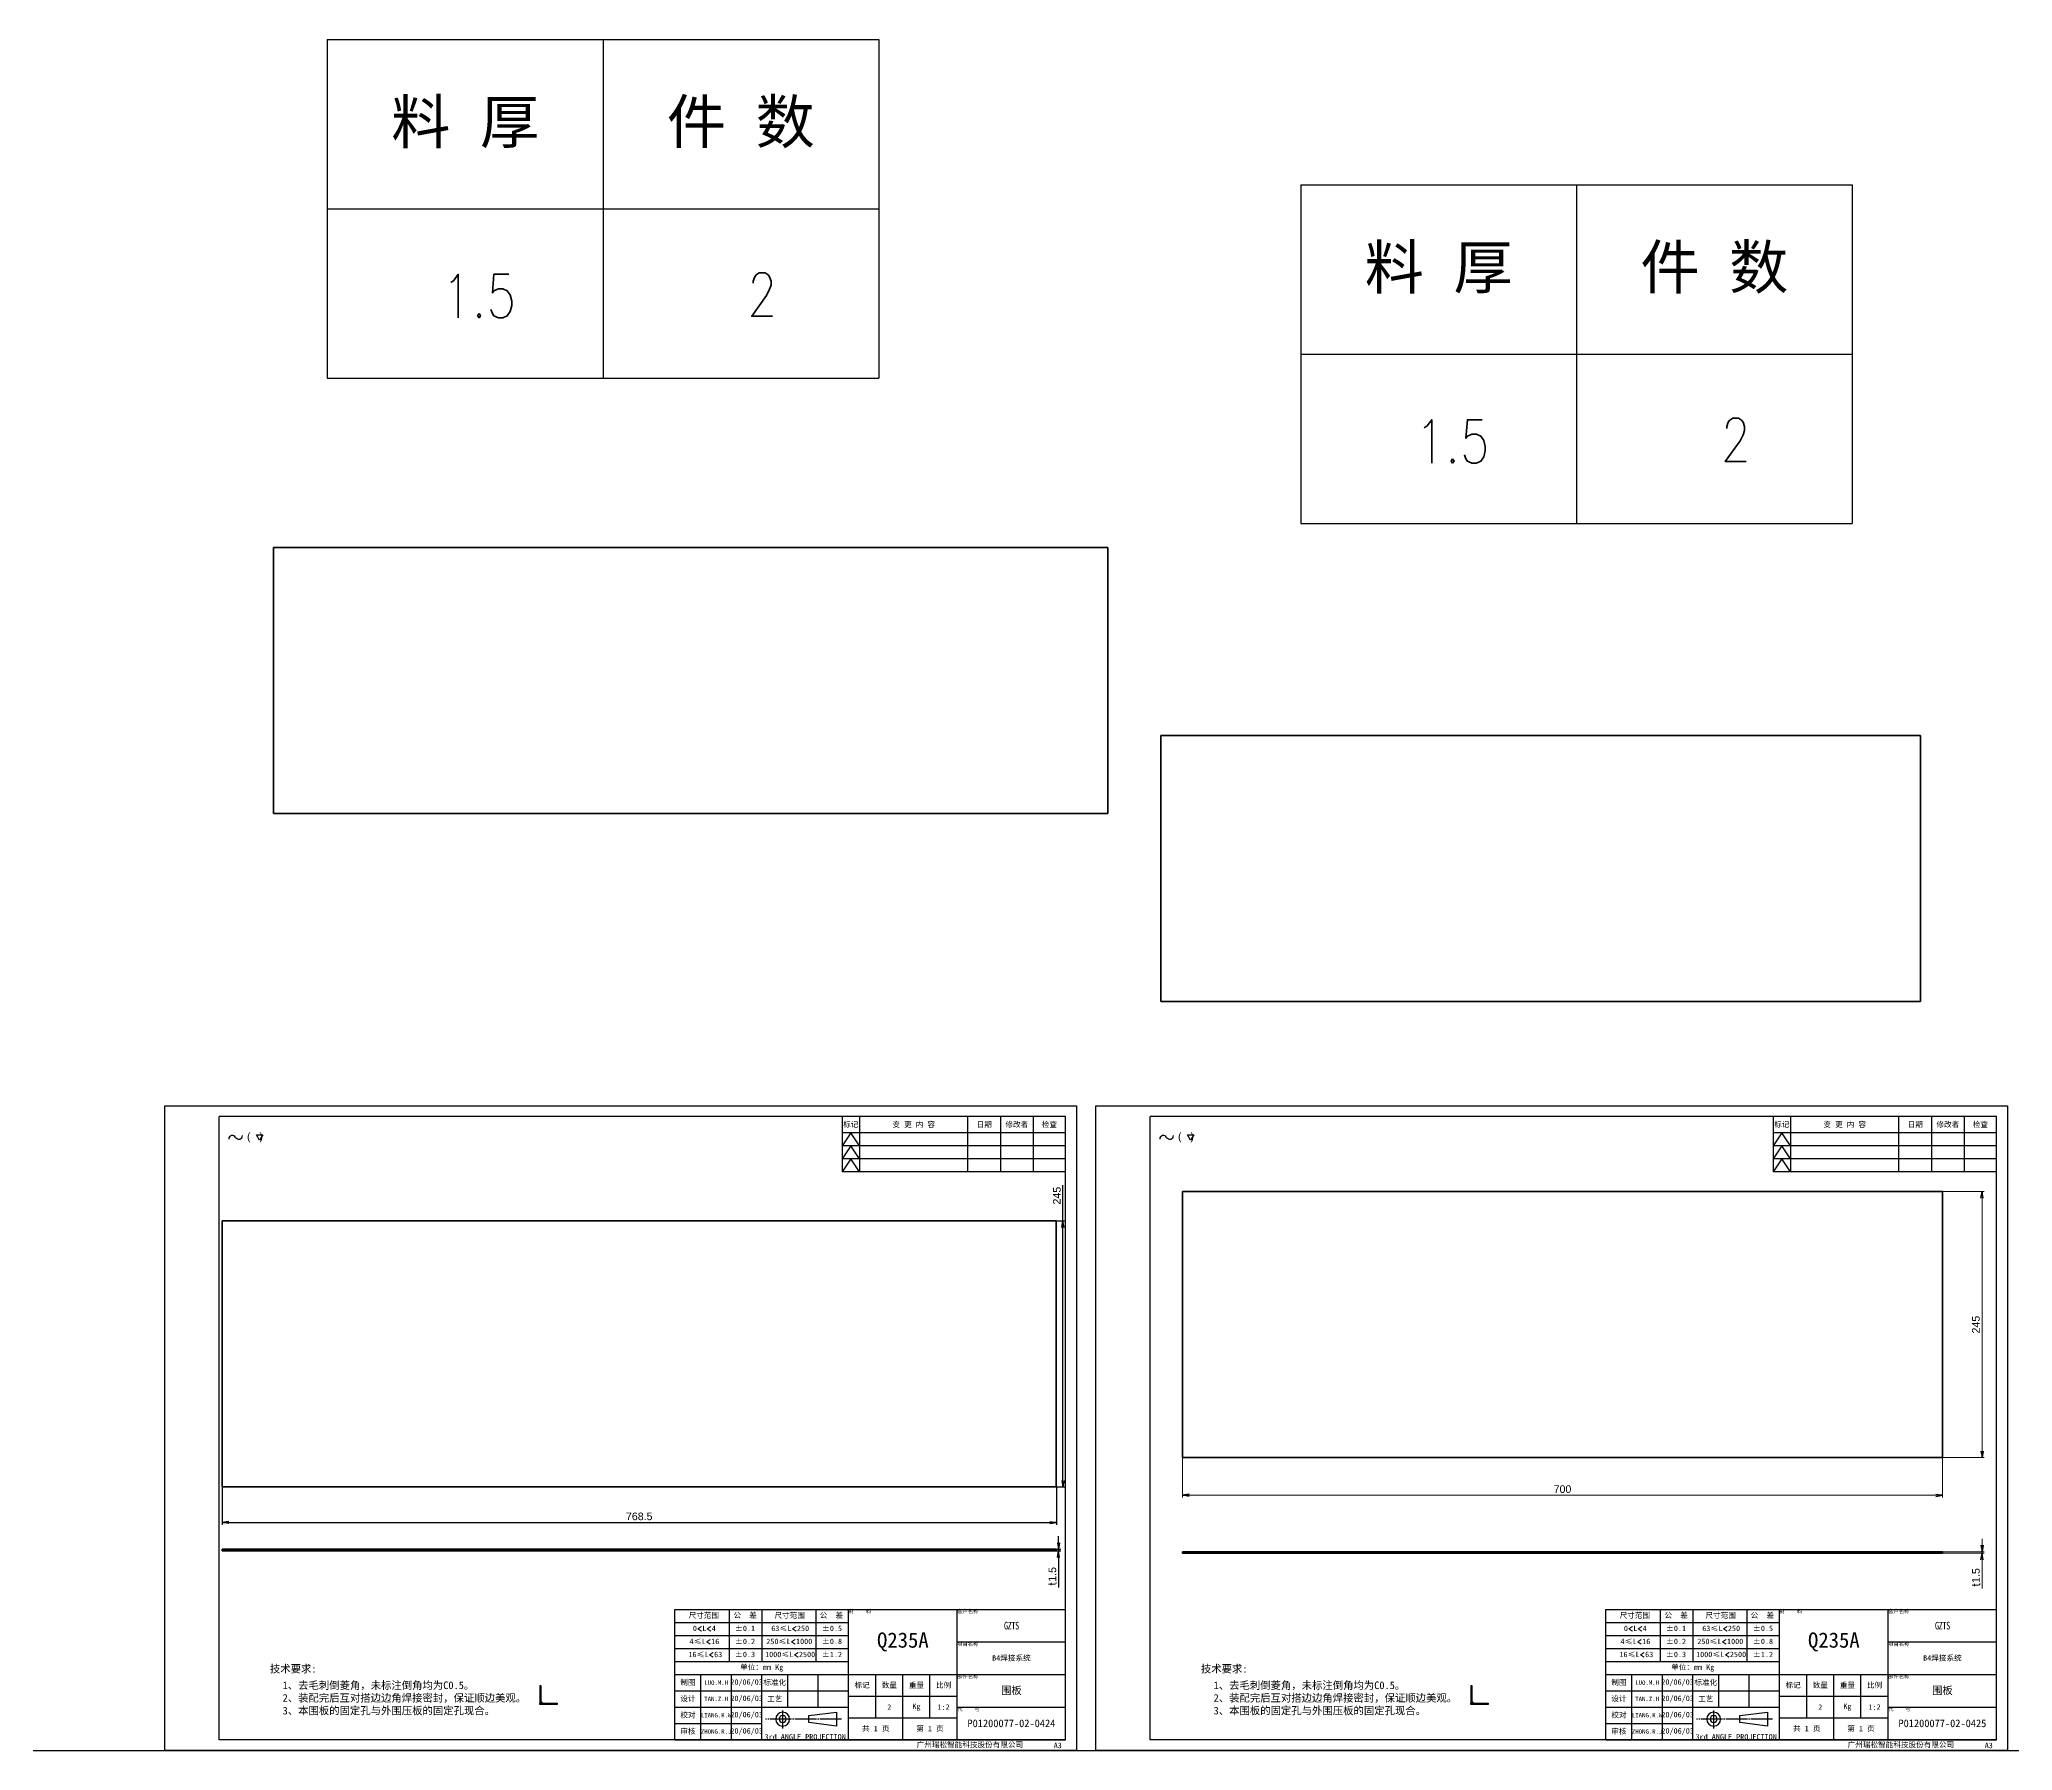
# Model space of a CAD drawing. Header units: millimetres. Extents: x -1727 to 307751, y -105919 to 6637.
# Drawn here: x 20357 to 22175, y -8118 to -6542 of the extents above; entities that cross this region are included whole.
import ezdxf
from ezdxf.enums import TextEntityAlignment as Align

# ---------------------------------------------------------------- set-up
doc = ezdxf.new("R2010")
doc.units = ezdxf.units.MM
doc.linetypes.add('CENTER-HOKUTO', pattern=[23, 20, -1, 1, -1])
doc.layers.add('A3', color=7, linetype='Continuous', plot=False)
for name, color, linetype in [('AM_VIS', 7, 'Continuous'), ('TITLE_FRAME', 7, 'Continuous'), ('WORD_DIM', 253, 'Continuous')]:
    doc.layers.add(name, color=color, linetype=linetype)
doc.layers.add('SOLID LINE', color=7, linetype='Continuous', lineweight=30)
doc.styles.add('DIM', font='txt.shx', dxfattribs={"width": 0.8, "bigfont": 'bigfont.shx'})
doc.styles.get("Standard").update_dxf_attribs({"font": 'arial.ttf'})
doc.dimstyles.new('STANDARD 1-2', dxfattribs={"dimscale": 2, "dimtxt": 3.5, "dimasz": 3, "dimexe": 1, "dimexo": 0, "dimgap": 1, "dimtad": 3, "dimdsep": 46, "dimtxsty": 'Standard', "dimblk1": 'OPEN', "dimblk2": 'OPEN', "dimsah": 1, "dimcen": 0, "dimclrd": 256, "dimclre": 256, "dimclrt": 3, "dimazin": 2, "dimtfac": 1, "dimtmove": 0, "dimatfit": 3, "dimldrblk": 'OPEN', "dimfxl": 0, "dimtolj": 1, "dimtzin": 0, "dimlwd": 13, "dimlwe": 13, "dimarcsym": 0})
doc.dimstyles.new('STANDARD1-2', dxfattribs={"dimscale": 2, "dimtxt": 3.5, "dimasz": 3, "dimexe": 1, "dimexo": 0, "dimgap": 1, "dimtad": 3, "dimdsep": 46, "dimtxsty": 'Standard', "dimblk1": 'OPEN', "dimblk2": 'OPEN', "dimsah": 1, "dimcen": 0, "dimclrd": 256, "dimclre": 256, "dimclrt": 3, "dimazin": 2, "dimtfac": 1, "dimtmove": 0, "dimatfit": 3, "dimldrblk": 'OPEN', "dimfxl": 0, "dimtolj": 1, "dimlwd": 25, "dimlwe": 25, "dimarcsym": 0})

# ---------------------------------------------------------------- blocks, each defined once
blk = doc.blocks.new('shiage0')
at = {"layer": 'WORD_DIM', "color": 3, "linetype": 'Continuous'}
for centre, start, end in [((1.69, 0), 30, 180), ((4.61, 1.69), 210, 0)]:
    blk.add_arc(centre, 1.69, start, end, dxfattribs=at)
blk = doc.blocks.new('12')
at = {"layer": 'TITLE_FRAME', "color": 3, "linetype": 'Continuous'}
blk.add_lwpolyline([(20.46, 3.03), (19.01, 5.53), (21.9, 5.53)], close=True, dxfattribs=at)
blk.add_blockref('shiage0', (6.23, 3.56), dxfattribs=at)
blk.add_text('(   )', height=3.5, dxfattribs=at).set_placement((14.64, 3.08))
blk = doc.blocks.new('_OPEN')
at = {"color": 0}
for p, q in [((-1, 0.17), (0, 0)), ((-1, -0.17), (0, 0)), ((0, 0), (-1, 0))]:
    blk.add_line(p, q, dxfattribs=at)
blk = doc.blocks.new('*D475')
at = {"layer": 'DEFPOINTS', "color": 0, "ltscale": 2, "transparency": 16777216}
for p in [(20525.6, -7875.2), (21294.1, -7875.2), (21294.1, -7908)]:
    blk.add_point(p, dxfattribs=at)
at = {"layer": 'WORD_DIM', "lineweight": 25, "ltscale": 2, "transparency": 16777216}
for p, q in [((20525.6, -7875.2), (20525.6, -7910)), ((21294.1, -7875.2), (21294.1, -7910)), ((20531.6, -7908), (21288.1, -7908))]:
    blk.add_line(p, q, dxfattribs=at)
at = {"layer": 'WORD_DIM', "lineweight": 25, "ltscale": 2, "transparency": 16777216, "xscale": 6, "yscale": 6, "zscale": 6, "rotation": 180}
blk.add_blockref('_OPEN', (20525.6, -7908), dxfattribs=at)
at = {"layer": 'WORD_DIM', "lineweight": 25, "ltscale": 2, "transparency": 16777216, "xscale": 6, "yscale": 6, "zscale": 6}
blk.add_blockref('_OPEN', (21294.1, -7908), dxfattribs=at)
at = {"layer": 'WORD_DIM', "color": 3, "ltscale": 2, "transparency": 16777216, "insert": (20909.8, -7902.4), "char_height": 7, "attachment_point": 5}
blk.add_mtext('\\A1;768.5', dxfattribs=at)
blk = doc.blocks.new('*D476')
at = {"layer": 'DEFPOINTS', "color": 0, "ltscale": 2, "transparency": 16777216}
for p in [(21294.1, -7630.2), (21300.2, -7630.2), (21294.1, -7875.2)]:
    blk.add_point(p, dxfattribs=at)
at = {"layer": 'WORD_DIM', "lineweight": 25, "ltscale": 2, "transparency": 16777216}
for p, q in [((21300.2, -7630.2), (21300.2, -7597.1)), ((21294.1, -7630.2), (21302.2, -7630.2)), ((21300.2, -7869.2), (21300.2, -7636.2)), ((21294.1, -7875.2), (21302.2, -7875.2))]:
    blk.add_line(p, q, dxfattribs=at)
at = {"layer": 'WORD_DIM', "lineweight": 25, "ltscale": 2, "transparency": 16777216, "xscale": 6, "yscale": 6, "zscale": 6}
for p, rotation in [((21300.2, -7630.2), 90), ((21300.2, -7875.2), 270)]:
    blk.add_blockref('_OPEN', p, dxfattribs=dict(at, rotation=rotation))
at = {"layer": 'WORD_DIM', "color": 3, "ltscale": 2, "transparency": 16777216, "insert": (21294.6, -7606.9), "char_height": 7, "attachment_point": 5, "rotation": 90}
blk.add_mtext('\\A1;245', dxfattribs=at)
blk = doc.blocks.new('*D477')
at = {"layer": 'DEFPOINTS', "color": 0, "ltscale": 2, "transparency": 16777216}
for p in [(21294.1, -7932.6), (21294.1, -7934.1), (21296.1, -7934.1)]:
    blk.add_point(p, dxfattribs=at)
at = {"layer": 'WORD_DIM', "lineweight": 25, "ltscale": 2, "transparency": 16777216}
for p, q in [((21296.1, -7926.6), (21296.1, -7920.6)), ((21294.1, -7932.6), (21298.1, -7932.6)), ((21294.1, -7934.1), (21298.1, -7934.1)), ((21296.1, -7932.6), (21296.1, -7934.1)), ((21296.1, -7940.1), (21296.1, -7967.9))]:
    blk.add_line(p, q, dxfattribs=at)
at = {"layer": 'WORD_DIM', "lineweight": 25, "ltscale": 2, "transparency": 16777216, "xscale": 6, "yscale": 6, "zscale": 6}
for p, rotation in [((21296.1, -7932.6), 270), ((21296.1, -7934.1), 90)]:
    blk.add_blockref('_OPEN', p, dxfattribs=dict(at, rotation=rotation))
at = {"layer": 'WORD_DIM', "color": 3, "ltscale": 2, "transparency": 16777216, "insert": (21290.5, -7957.6), "char_height": 7, "attachment_point": 5, "rotation": 90}
blk.add_mtext('\\A1;{\\Fromans,bigfont|c134;t}1.5', dxfattribs=at)
blk = doc.blocks.new('*D466')
at = {"layer": 'DEFPOINTS', "color": 0, "linetype": 'Continuous', "ltscale": 5, "transparency": 16777216}
for p in [(21410.4, -7848.2), (22110.4, -7848.2), (22110.4, -7882.9)]:
    blk.add_point(p, dxfattribs=at)
at = {"layer": 'WORD_DIM', "linetype": 'Continuous', "lineweight": 13, "ltscale": 5, "transparency": 16777216}
for p, q in [((21410.4, -7848.2), (21410.4, -7884.9)), ((22110.4, -7848.2), (22110.4, -7884.9)), ((21416.4, -7882.9), (22104.4, -7882.9))]:
    blk.add_line(p, q, dxfattribs=at)
at = {"layer": 'WORD_DIM', "linetype": 'Continuous', "lineweight": 13, "ltscale": 5, "transparency": 16777216, "xscale": 6, "yscale": 6, "zscale": 6, "rotation": 180}
blk.add_blockref('_OPEN', (21410.4, -7882.9), dxfattribs=at)
at = {"layer": 'WORD_DIM', "linetype": 'Continuous', "lineweight": 13, "ltscale": 5, "transparency": 16777216, "xscale": 6, "yscale": 6, "zscale": 6}
blk.add_blockref('_OPEN', (22110.4, -7882.9), dxfattribs=at)
at = {"layer": 'WORD_DIM', "color": 3, "linetype": 'Continuous', "ltscale": 5, "transparency": 16777216, "insert": (21760.4, -7877.3), "char_height": 7, "attachment_point": 5}
blk.add_mtext('\\A1;700', dxfattribs=at)
blk = doc.blocks.new('*D467')
at = {"layer": 'DEFPOINTS', "color": 0, "linetype": 'Continuous', "ltscale": 5, "transparency": 16777216}
for p in [(22110.4, -7603.2), (22146.9, -7603.2), (22110.4, -7848.2)]:
    blk.add_point(p, dxfattribs=at)
at = {"layer": 'WORD_DIM', "linetype": 'Continuous', "lineweight": 13, "ltscale": 5, "transparency": 16777216}
for p, q in [((22110.4, -7603.2), (22148.9, -7603.2)), ((22146.9, -7842.2), (22146.9, -7609.2)), ((22110.4, -7848.2), (22148.9, -7848.2))]:
    blk.add_line(p, q, dxfattribs=at)
at = {"layer": 'WORD_DIM', "linetype": 'Continuous', "lineweight": 13, "ltscale": 5, "transparency": 16777216, "xscale": 6, "yscale": 6, "zscale": 6}
for p, rotation in [((22146.9, -7603.2), 90), ((22146.9, -7848.2), 270)]:
    blk.add_blockref('_OPEN', p, dxfattribs=dict(at, rotation=rotation))
at = {"layer": 'WORD_DIM', "color": 3, "linetype": 'Continuous', "ltscale": 5, "transparency": 16777216, "insert": (22141.3, -7725.7), "char_height": 7, "attachment_point": 5, "rotation": 90}
blk.add_mtext('\\A1;245', dxfattribs=at)
blk = doc.blocks.new('*D468')
at = {"layer": 'DEFPOINTS', "color": 0, "linetype": 'Continuous', "ltscale": 5, "transparency": 16777216}
for p in [(22110.4, -7934.9), (22110.4, -7936.4), (22146.9, -7936.4)]:
    blk.add_point(p, dxfattribs=at)
at = {"layer": 'WORD_DIM', "linetype": 'Continuous', "lineweight": 13, "ltscale": 5, "transparency": 16777216}
for p, q in [((22146.9, -7928.9), (22146.9, -7922.9)), ((22110.4, -7934.9), (22148.9, -7934.9)), ((22110.4, -7936.4), (22148.9, -7936.4)), ((22146.9, -7934.9), (22146.9, -7936.4)), ((22146.9, -7942.4), (22146.9, -7968.9))]:
    blk.add_line(p, q, dxfattribs=at)
at = {"layer": 'WORD_DIM', "linetype": 'Continuous', "lineweight": 13, "ltscale": 5, "transparency": 16777216, "xscale": 6, "yscale": 6, "zscale": 6}
for p, rotation in [((22146.9, -7934.9), 270), ((22146.9, -7936.4), 90)]:
    blk.add_blockref('_OPEN', p, dxfattribs=dict(at, rotation=rotation))
at = {"layer": 'WORD_DIM', "color": 3, "linetype": 'Continuous', "ltscale": 5, "transparency": 16777216, "insert": (22141.3, -7958.7), "char_height": 7, "attachment_point": 5, "rotation": 90}
blk.add_mtext('\\A1;{\\Fromans,bigfont|c134;t}1.5', dxfattribs=at)
blk = doc.blocks.new('*T16')
at = {"color": 0, "linetype": 'ByBlock', "lineweight": -2, "transparency": 16777216}
for p, q in [((0, 0), (127, 0)), ((0, 0), (0, -78)), ((63.5, 0), (63.5, -78)), ((127, 0), (127, -78)), ((0, -39), (127, -39)), ((0, -78), (127, -78))]:
    blk.add_line(p, q, dxfattribs=at)
at = {"color": 0, "transparency": 16777216, "char_height": 10, "width": 60.5, "attachment_point": 5}
for s, insert in [('{\\fSimSun|b0|i0|c134|p2;料 厚}', (31.75, -19.5)), ('{\\fSimSun|b0|i0|c134|p2;件 数}', (95.25, -19.5))]:
    blk.add_mtext(s, dxfattribs=dict(at, insert=insert))
blk = doc.blocks.new('拆图参数')
blk.add_blockref('*T16', (-63.5, 78))
at = {"style": 'DIM', "width": 0.8}
blk.add_attdef('6', text='', height=10, dxfattribs=at).set_placement((-37.13, 18.91), align=Align.MIDDLE_LEFT)
blk.add_attdef('1', text='', height=10, dxfattribs=at).set_placement((36.65, 19.27), align=Align.MIDDLE_CENTER)

msp = doc.modelspace()

# ---------------------------------------------------------------- hatches: boundary and pattern name
at = {"layer": 'WORD_DIM', "linetype": 'Continuous', "ltscale": 5}
for points in [[(20819.34253, -8074.55374), (20820.95115, -8074.55374), (20819.34253, -8072.95878)], [(21677.06982, -8074.55377), (21678.67844, -8074.55377), (21677.06982, -8072.95881)]]:
    msp.add_hatch(color=3, dxfattribs=at).paths.add_polyline_path(points)

# ---------------------------------------------------------------- linework, layer by layer
at = {"color": 7, "lineweight": 35}
for p, q in [((20572.99256, -7254.84409), (20572.99256, -7009.84403)), ((21341.49256, -7009.84403), (20572.99256, -7009.84403)), ((21341.49256, -7009.84403), (21341.49256, -7254.84409)), ((21390.2925, -7428.03827), (21390.2925, -7183.03824)), ((22090.29274, -7183.03824), (21390.2925, -7183.03824)), ((22090.29274, -7183.03824), (22090.29274, -7428.03827)), ((20572.99256, -7254.84409), (21341.49256, -7254.84409)), ((21390.2925, -7428.03827), (22090.29274, -7428.03827)), ((21410.39596, -7848.20223), (21410.39596, -7603.2022)), ((22110.3962, -7603.2022), (21410.39596, -7603.2022)), ((22110.3962, -7603.2022), (22110.3962, -7848.20223)), ((20525.55174, -7875.20462), (20525.55174, -7630.20456)), ((21294.05174, -7630.20456), (20525.55174, -7630.20456)), ((21294.05174, -7630.20456), (21294.05174, -7875.20462)), ((21410.39596, -7848.20223), (22110.3962, -7848.20223)), ((20525.55174, -7875.20462), (21294.05174, -7875.20462)), ((20525.55174, -7932.63292), (21294.05174, -7932.63292)), ((20525.55174, -7934.13292), (21294.05174, -7934.13292)), ((21410.39596, -7934.88178), (22110.3962, -7934.88375)), ((21410.39596, -7936.38178), (22110.3962, -7936.38375))]:
    msp.add_line(p, q, dxfattribs=at)
at = {"color": 7, "lineweight": 35, "ltscale": 0.0375}
for p, q in [((20525.55174, -7932.63292), (20525.55174, -7934.13292)), ((21294.05174, -7932.63292), (21294.05174, -7934.13292)), ((21410.39596, -7934.88178), (21410.39596, -7936.38178)), ((22110.3962, -7934.88375), (22110.3962, -7936.38375))]:
    msp.add_line(p, q, dxfattribs=at)
msp.add_line((538.05434, -8118.07641), (39955.55791, -8118.07641))
at = {"layer": 'A3', "linetype": 'Continuous'}
for points in [[(20472.67464, -7524.07635), (21312.67464, -7524.07635), (21312.67464, -8118.07635), (20472.67464, -8118.07635)], [(21330.40193, -7524.07639), (22170.40193, -7524.07639), (22170.40193, -8118.07639), (21330.40193, -8118.07639)]]:
    msp.add_lwpolyline(points, close=True, dxfattribs=at)
at = {"layer": 'AM_VIS', "linetype": 'Continuous'}
for p, q in [((21302.67464, -7534.07635), (20522.67464, -7534.07635)), ((20522.67464, -8108.07635), (20522.67464, -7534.07635)), ((21302.67464, -8108.07635), (21302.67464, -7534.07635)), ((22160.40193, -7534.07639), (21380.40193, -7534.07639)), ((21380.40193, -8108.07639), (21380.40193, -7534.07639)), ((22160.40193, -8108.07639), (22160.40193, -7534.07639)), ((21302.67464, -8108.07635), (20522.67464, -8108.07635)), ((22160.40193, -8108.07639), (21380.40193, -8108.07639))]:
    msp.add_line(p, q, dxfattribs=at)
at = {"layer": 'TITLE_FRAME', "linetype": 'Continuous'}
for p, q in [((21096.67464, -7534.07635), (21096.67464, -7585.07635)), ((21112.67464, -7534.07635), (21112.67464, -7585.07635)), ((21212.67464, -7585.07635), (21212.67464, -7534.07635)), ((21242.67464, -7534.07635), (21242.67464, -7585.07635)), ((21272.67464, -7534.07635), (21272.67464, -7585.07635)), ((21302.67464, -7585.07635), (21302.67464, -7534.07635)), ((21954.40193, -7534.07639), (21954.40193, -7585.07639)), ((21970.40193, -7534.07639), (21970.40193, -7585.07639)), ((22070.40193, -7585.07639), (22070.40193, -7534.07639)), ((22100.40193, -7534.07639), (22100.40193, -7585.07639)), ((22130.40193, -7534.07639), (22130.40193, -7585.07639)), ((22160.40193, -7585.07639), (22160.40193, -7534.07639)), ((21302.67464, -7549.07635), (21096.67464, -7549.07635)), ((21104.67464, -7549.07635), (21096.67464, -7561.07635)), ((21302.67464, -7561.07635), (21096.67464, -7561.07635)), ((21104.67464, -7561.07635), (21096.67464, -7573.07635)), ((21112.67464, -7561.07635), (21104.67464, -7549.07635)), ((21112.67464, -7573.07635), (21104.67464, -7561.07635)), ((22160.40193, -7549.07639), (21954.40193, -7549.07639)), ((21962.40193, -7549.07639), (21954.40193, -7561.07639)), ((22160.40193, -7561.07639), (21954.40193, -7561.07639)), ((21962.40193, -7561.07639), (21954.40193, -7573.07639)), ((21970.40193, -7561.07639), (21962.40193, -7549.07639)), ((21970.40193, -7573.07639), (21962.40193, -7561.07639)), ((21302.67464, -7573.07635), (21096.67464, -7573.07635)), ((21104.67464, -7573.07635), (21096.67464, -7585.07635)), ((21112.67464, -7585.07635), (21104.67464, -7573.07635)), ((22160.40193, -7573.07639), (21954.40193, -7573.07639)), ((21962.40193, -7573.07639), (21954.40193, -7585.07639)), ((21970.40193, -7585.07639), (21962.40193, -7573.07639)), ((21302.67464, -7585.07635), (21096.67464, -7585.07635)), ((22160.40193, -7585.07639), (21954.40193, -7585.07639)), ((20942.67464, -7988.07635), (21302.67464, -7988.07635)), ((20942.67464, -8108.07635), (20942.67464, -7988.07635)), ((20992.67464, -7988.07635), (20992.67464, -8036.07635)), ((21022.67464, -7988.07635), (21022.67464, -8036.07635)), ((21072.67464, -8036.07635), (21072.67464, -7988.07635)), ((21102.67464, -8108.07635), (21102.67464, -7988.07635)), ((21202.67464, -8108.07635), (21202.67464, -7988.07635)), ((21302.67464, -8108.07635), (21302.67464, -7988.07635)), ((21800.40193, -7988.07639), (22160.40193, -7988.07639)), ((21800.40193, -8108.07639), (21800.40193, -7988.07639)), ((21850.40193, -7988.07639), (21850.40193, -8036.07639)), ((21880.40193, -7988.07639), (21880.40193, -8036.07639)), ((21930.40193, -8036.07639), (21930.40193, -7988.07639)), ((21960.40193, -8108.07639), (21960.40193, -7988.07639)), ((22060.40193, -8108.07639), (22060.40193, -7988.07639)), ((22160.40193, -8108.07639), (22160.40193, -7988.07639)), ((20942.67464, -8000.07635), (21102.67464, -8000.07635)), ((20942.67464, -8012.07635), (21102.67464, -8012.07635)), ((21800.40193, -8000.07639), (21960.40193, -8000.07639)), ((21800.40193, -8012.07639), (21960.40193, -8012.07639)), ((20942.67464, -8024.07635), (21102.67464, -8024.07635)), ((21202.67464, -8018.07635), (21302.67464, -8018.07635)), ((21800.40193, -8024.07639), (21960.40193, -8024.07639)), ((22060.40193, -8018.07639), (22160.40193, -8018.07639)), ((20942.67464, -8036.07635), (21102.67464, -8036.07635)), ((20942.67464, -8048.07635), (21302.67464, -8048.07635)), ((20966.67464, -8108.07635), (20966.67464, -8048.07635)), ((20994.67464, -8108.07635), (20994.67464, -8048.07635)), ((20994.67464, -8108.07635), (20994.67464, -8048.07635)), ((20994.67464, -8108.07635), (20994.67464, -8048.07635)), ((21022.67464, -8108.07635), (21022.67464, -8048.07635)), ((21046.67464, -8078.07635), (21046.67464, -8048.07635)), ((21074.67464, -8078.07635), (21074.67464, -8048.07635)), ((21127.67464, -8088.07635), (21127.67464, -8048.07635)), ((21152.67464, -8108.07635), (21152.67464, -8048.07635)), ((21177.67464, -8088.07635), (21177.67464, -8048.07635)), ((21800.40193, -8036.07639), (21960.40193, -8036.07639)), ((21800.40193, -8048.07639), (22160.40193, -8048.07639)), ((21824.40193, -8108.07639), (21824.40193, -8048.07639)), ((21852.40193, -8108.07639), (21852.40193, -8048.07639)), ((21852.40193, -8108.07639), (21852.40193, -8048.07639)), ((21852.40193, -8108.07639), (21852.40193, -8048.07639)), ((21880.40193, -8108.07639), (21880.40193, -8048.07639)), ((21904.40193, -8078.07639), (21904.40193, -8048.07639)), ((21932.40193, -8078.07639), (21932.40193, -8048.07639)), ((21985.40193, -8088.07639), (21985.40193, -8048.07639)), ((22010.40193, -8108.07639), (22010.40193, -8048.07639)), ((22035.40193, -8088.07639), (22035.40193, -8048.07639)), ((20942.67464, -8063.07635), (21102.67464, -8063.07635)), ((21102.67464, -8068.07635), (21202.67464, -8068.07635)), ((21800.40193, -8063.07639), (21960.40193, -8063.07639)), ((21960.40193, -8068.07639), (22060.40193, -8068.07639)), ((20942.67464, -8078.07635), (21102.67464, -8078.07635)), ((21102.67464, -8088.07635), (21202.67464, -8088.07635)), ((21202.67464, -8078.07635), (21302.67464, -8078.07635)), ((21800.40193, -8078.07639), (21960.40193, -8078.07639)), ((21960.40193, -8088.07639), (22060.40193, -8088.07639)), ((22060.40193, -8078.07639), (22160.40193, -8078.07639)), ((20942.67464, -8093.07635), (21022.67464, -8093.07635)), ((21800.40193, -8093.07639), (21880.40193, -8093.07639)), ((20942.67464, -8108.07635), (21302.67464, -8108.07635)), ((20942.67464, -8108.07635), (21302.67464, -8108.07635)), ((21800.40193, -8108.07639), (22160.40193, -8108.07639)), ((21800.40193, -8108.07639), (22160.40193, -8108.07639))]:
    msp.add_line(p, q, dxfattribs=at)
at = {"layer": 'TITLE_FRAME', "color": 2, "linetype": 'CENTER-HOKUTO'}
for p, q in [((21096.15481, -8089.11151), (21026.13881, -8089.11151)), ((21041.94361, -8081.23951), (21041.94361, -8097.77711)), ((21953.8821, -8089.11155), (21883.8661, -8089.11155)), ((21899.6709, -8081.23955), (21899.6709, -8097.77715))]:
    msp.add_line(p, q, dxfattribs=at)
at = {"layer": 'TITLE_FRAME', "color": 3, "linetype": 'Continuous'}
for p, q in [((21065.94361, -8085.91151), (21091.54361, -8082.71151)), ((21065.94361, -8092.31151), (21065.94361, -8085.91151)), ((21091.54361, -8082.71151), (21091.54361, -8095.51151)), ((21923.6709, -8085.91155), (21949.2709, -8082.71155)), ((21923.6709, -8092.31155), (21923.6709, -8085.91155)), ((21949.2709, -8082.71155), (21949.2709, -8095.51155)), ((21091.54361, -8095.51151), (21065.94361, -8092.31151)), ((21949.2709, -8095.51155), (21923.6709, -8092.31155))]:
    msp.add_line(p, q, dxfattribs=at)
for centre, radius in [((21041.94361, -8089.11151), 6.4), ((21041.94361, -8089.11151), 3.2), ((21899.6709, -8089.11155), 6.4), ((21899.6709, -8089.11155), 3.2)]:
    msp.add_arc(centre, radius, 0, 359.98938268, dxfattribs=at)
at = {"layer": 'WORD_DIM', "color": 3, "linetype": 'Continuous', "ltscale": 5}
for p, q in [((20818.14253, -8058.55374), (20818.14253, -8074.55374)), ((20819.34253, -8058.55374), (20818.14253, -8058.55374)), ((20819.34253, -8074.55374), (20819.34253, -8058.55374)), ((21675.86982, -8058.55377), (21675.86982, -8074.55377)), ((21677.06982, -8058.55377), (21675.86982, -8058.55377)), ((21677.06982, -8074.55377), (21677.06982, -8058.55377)), ((20818.14253, -8074.55374), (20819.34253, -8074.55374)), ((20818.14253, -8074.55374), (20834.14253, -8074.55374)), ((20818.14253, -8075.75374), (20818.14253, -8074.55374)), ((20834.14253, -8075.75374), (20818.14253, -8075.75374)), ((20819.34253, -8072.95878), (20820.95115, -8074.55374)), ((20819.34253, -8072.95878), (20820.95115, -8074.55374)), ((20820.95115, -8074.55374), (20819.34253, -8074.55374)), ((20834.14253, -8074.55374), (20834.14253, -8075.75374)), ((21675.86982, -8074.55377), (21677.06982, -8074.55377)), ((21675.86982, -8074.55377), (21691.86982, -8074.55377)), ((21675.86982, -8075.75377), (21675.86982, -8074.55377)), ((21691.86982, -8075.75377), (21675.86982, -8075.75377)), ((21677.06982, -8072.95881), (21678.67844, -8074.55377)), ((21677.06982, -8072.95881), (21678.67844, -8074.55377)), ((21678.67844, -8074.55377), (21677.06982, -8074.55377)), ((21691.86982, -8074.55377), (21691.86982, -8075.75377))]:
    msp.add_line(p, q, dxfattribs=at)

# ---------------------------------------------------------------- block references
at = {"xscale": 4, "yscale": 4, "zscale": 4}
for p in [(20876.43478, -6853.77986), (21773.35831, -6987.70993)]:
    msp.add_blockref('拆图参数', p, dxfattribs=at).add_auto_attribs({'1': '2', '6': '1.5'})
at = {"layer": 'WORD_DIM', "color": 3, "linetype": 'Continuous', "ltscale": 5, "xscale": 2, "yscale": 2, "zscale": 2}
for p in [(20519.18338, -7561.9859), (21376.91067, -7561.98594)]:
    msp.add_blockref('12', p, dxfattribs=at)

# ---------------------------------------------------------------- texts
at = {"layer": 'SOLID LINE', "ltscale": 0.5}
for s, insert, char_height, width, attachment_point in [('\\pt30;{\\fSimHei|b0|i0|c134|p2;\\C3;标记}', (21104.67464, -7541.57635), 5, 16, 5), ('\\pt30;{\\fSimHei|b0|i0|c134|p2;\\C3;变 更 内 容}', (21162.67464, -7541.57635), 5, 100, 5), ('\\pt30;{\\fSimHei|b0|i0|c134|p2;\\C3;日期}', (21227.67464, -7541.57635), 5, 30, 5), ('\\pt30;{\\fSimHei|b0|i0|c134|p2;\\C3;修改者}', (21257.67464, -7541.57635), 5, 30, 5), ('\\pt30;{\\fSimHei|b0|i0|c134|p2;\\C3;检查}', (21287.67464, -7541.57635), 5, 30, 5), ('\\pt30;{\\fSimHei|b0|i0|c134|p2;\\C3;标记}', (21962.40193, -7541.57639), 5, 16, 5), ('\\pt30;{\\fSimHei|b0|i0|c134|p2;\\C3;变 更 内 容}', (22020.40193, -7541.57639), 5, 100, 5), ('\\pt30;{\\fSimHei|b0|i0|c134|p2;\\C3;日期}', (22085.40193, -7541.57639), 5, 30, 5), ('\\pt30;{\\fSimHei|b0|i0|c134|p2;\\C3;修改者}', (22115.40193, -7541.57639), 5, 30, 5), ('\\pt30;{\\fSimHei|b0|i0|c134|p2;\\C3;检查}', (22145.40193, -7541.57639), 5, 30, 5), ('\\pt30;{\\fSimHei|b0|i0|c134|p2;\\C3;尺寸范围}', (20955.31457, -7991.01847), 5, 90.6030377, 1), ('\\pt30;{\\fSimHei|b0|i0|c134|p2;\\C3;公  差}', (20996.62205, -7991.01847), 5, 90.6030377, 1), ('\\pt30;{\\fSimHei|b0|i0|c134|p2;\\C3;尺寸范围}', (21034.40947, -7991.01847), 5, 90.6030377, 1), ('\\pt30;{\\fSimHei|b0|i0|c134|p2;\\C3;公  差}', (21076.08677, -7991.01847), 5, 90.6030377, 1), ('{\\fSimHei|b0|i0|c134|p2;\\C3;材    料}', (21102.67464, -7988.07635), 3.5, 100, 1), ('\\pt21;{\\fSimHei|b0|i0|c134|p2;\\C3;客户名称}', (21202.67464, -7988.07635), 3.5, 100, 1), ('\\pt30;{\\fSimHei|b0|i0|c134|p2;\\C3;尺寸范围}', (21813.04186, -7991.01851), 5, 90.6030377, 1), ('\\pt30;{\\fSimHei|b0|i0|c134|p2;\\C3;公  差}', (21854.34934, -7991.01851), 5, 90.6030377, 1), ('\\pt30;{\\fSimHei|b0|i0|c134|p2;\\C3;尺寸范围}', (21892.13676, -7991.01851), 5, 90.6030377, 1), ('\\pt30;{\\fSimHei|b0|i0|c134|p2;\\C3;公  差}', (21933.81405, -7991.01851), 5, 90.6030377, 1), ('{\\fSimHei|b0|i0|c134|p2;\\C3;材    料}', (21960.40193, -7988.07639), 3.5, 100, 1), ('\\pt21;{\\fSimHei|b0|i0|c134|p2;\\C3;客户名称}', (22060.40193, -7988.07639), 3.5, 100, 1), ('\\pt30;{\\fSimHei|b0|i0|c134|p2;\\C3;4\\H0.9583x;≤\\H1.043x;L\\Fromans,bigfont|c134;\\H0.9588x;<\\fSimHei|b0|i0|c134|p2;\\H1.043x;16}', (20956.16767, -8015.01847), 5, 90.6030377, 1), ('\\pt30;{\\fSimHei|b0|i0|c134|p2;\\C3;0\\Fromans,bigfont|c134;\\H0.9583x;<\\fSimHei|b0|i0|c134|p2;\\H1.044x;L\\Fromans,bigfont|c134;\\H0.9583x;<\\fSimHei|b0|i0|c134|p2;\\H1.044x;4}', (20959.23571, -8003.01847), 5, 90.6030377, 1), ('\\pt30;{\\fSimHei|b0|i0|c134|p2;\\C3;%%P0.1}', (20997.83933, -8003.01847), 5, 90.6030377, 1), ('\\pt30;{\\fSimHei|b0|i0|c134|p2;\\C3;%%P0.2}', (20997.83933, -8015.01847), 5, 90.6030377, 1), ('\\pt30;{\\fSimHei|b0|i0|c134|p2;\\C3;250\\H0.9583x;≤\\H1.044x;L\\Fromans,bigfont|c134;\\H0.9579x;<\\fSimHei|b0|i0|c134|p2;\\H1.044x;1000}', (21026.87673, -8015.01847), 5, 90.6030377, 1), ('\\pt30;{\\fSimHei|b0|i0|c134|p2;\\C3;63\\H0.9583x;≤\\H1.044x;L\\Fromans,bigfont|c134;\\H0.9579x;<\\fSimHei|b0|i0|c134|p2;\\H1.044x;250}', (21031.44201, -8003.01847), 5, 90.6030377, 1), ('\\pt30;{\\fSimHei|b0|i0|c134|p2;\\C3;%%P0.5}', (21077.97998, -8003.01847), 5, 90.6030377, 1), ('\\pt30;{\\fSimHei|b0|i0|c134|p2;\\C3;%%P0.8}', (21077.97998, -8015.01847), 5, 90.6030377, 1), ('\\pt84;{\\fSimHei|b0|i0|c134|p2;\\C3;Q235A}', (21152.67464, -8018.07635), 14, 100, 5), ('{\\fSimHei|b0|i0|c134|p2;\\W0.8;\\T0.9;\\C3;GZTS}', (21252.67464, -8003.07635), 7, 100, 5), ('\\pt30;{\\fSimHei|b0|i0|c134|p2;\\C3;4\\H0.9583x;≤\\H1.043x;L\\Fromans,bigfont|c134;\\H0.9588x;<\\fSimHei|b0|i0|c134|p2;\\H1.043x;16}', (21813.89496, -8015.01851), 5, 90.6030377, 1), ('\\pt30;{\\fSimHei|b0|i0|c134|p2;\\C3;0\\Fromans,bigfont|c134;\\H0.9583x;<\\fSimHei|b0|i0|c134|p2;\\H1.044x;L\\Fromans,bigfont|c134;\\H0.9583x;<\\fSimHei|b0|i0|c134|p2;\\H1.044x;4}', (21816.96299, -8003.01851), 5, 90.6030377, 1), ('\\pt30;{\\fSimHei|b0|i0|c134|p2;\\C3;%%P0.1}', (21855.56661, -8003.01851), 5, 90.6030377, 1), ('\\pt30;{\\fSimHei|b0|i0|c134|p2;\\C3;%%P0.2}', (21855.56661, -8015.01851), 5, 90.6030377, 1), ('\\pt30;{\\fSimHei|b0|i0|c134|p2;\\C3;250\\H0.9583x;≤\\H1.044x;L\\Fromans,bigfont|c134;\\H0.9579x;<\\fSimHei|b0|i0|c134|p2;\\H1.044x;1000}', (21884.60401, -8015.01851), 5, 90.6030377, 1), ('\\pt30;{\\fSimHei|b0|i0|c134|p2;\\C3;63\\H0.9583x;≤\\H1.044x;L\\Fromans,bigfont|c134;\\H0.9579x;<\\fSimHei|b0|i0|c134|p2;\\H1.044x;250}', (21889.16929, -8003.01851), 5, 90.6030377, 1), ('\\pt30;{\\fSimHei|b0|i0|c134|p2;\\C3;%%P0.5}', (21935.70726, -8003.01851), 5, 90.6030377, 1), ('\\pt30;{\\fSimHei|b0|i0|c134|p2;\\C3;%%P0.8}', (21935.70726, -8015.01851), 5, 90.6030377, 1), ('\\pt84;{\\fSimHei|b0|i0|c134|p2;\\C3;Q235A}', (22010.40193, -8018.07639), 14, 100, 5), ('{\\fSimHei|b0|i0|c134|p2;\\W0.8;\\T0.9;\\C3;GZTS}', (22110.40193, -8003.07639), 7, 100, 5), ('\\pt30;{\\fSimHei|b0|i0|c134|p2;\\C3;16\\H0.9583x;≤\\H1.044x;L\\Fromans,bigfont|c134;\\H0.9579x;<\\fSimHei|b0|i0|c134|p2;\\H1.044x;63}', (20955.13758, -8027.01847), 5, 90.6030377, 1), ('\\pt30;{\\fSimHei|b0|i0|c134|p2;\\C3;%%P0.3}', (20997.83933, -8027.01847), 5, 90.6030377, 1), ('\\pt30;{\\fSimHei|b0|i0|c134|p2;\\C3;%%P1.2}', (21077.97998, -8027.01847), 5, 90.6030377, 1), ('\\pt21;{\\fSimHei|b0|i0|c134|p2;\\C3;项目名称}', (21202.67464, -8018.07635), 3.5, 100, 1), ('{\\fSimHei|b0|i0|c134|p2;\\C3;B4焊接系统}', (21252.67464, -8033.07635), 5, 100, 5), ('\\pt30;{\\fSimHei|b0|i0|c134|p2;\\C3;16\\H0.9583x;≤\\H1.044x;L\\Fromans,bigfont|c134;\\H0.9579x;<\\fSimHei|b0|i0|c134|p2;\\H1.044x;63}', (21812.86486, -8027.01851), 5, 90.6030377, 1), ('\\pt30;{\\fSimHei|b0|i0|c134|p2;\\C3;%%P0.3}', (21855.56661, -8027.01851), 5, 90.6030377, 1), ('\\pt30;{\\fSimHei|b0|i0|c134|p2;\\C3;%%P1.2}', (21935.70726, -8027.01851), 5, 90.6030377, 1), ('\\pt21;{\\fSimHei|b0|i0|c134|p2;\\C3;项目名称}', (22060.40193, -8018.07639), 3.5, 100, 1), ('{\\fSimHei|b0|i0|c134|p2;\\C3;B4焊接系统}', (22110.40193, -8033.07639), 5, 100, 5), ('\\pt42;{\\fSimHei|b0|i0|c134|p2;\\C3;技术要求:}', (20569.54099, -8039.31554), 7, 60.121052, 1), ('\\pt30;{\\fSimHei|b0|i0|c134|p2;\\C3;制图}', (20954.67464, -8055.57635), 5, 24, 5), ('\\pt60;{\\fSimHei|b0|i0|c134|p2;\\C3;20/06/03}', (21008.67464, -8055.57635), 5, 28, 5), ('\\pt30;{\\fSimHei|b0|i0|c134|p2;\\C3;单位：mm Kg}', (21022.67464, -8042.07635), 5, 160, 5), ('\\pt30;{\\fSimHei|b0|i0|c134|p2;\\C3;标准化}', (21034.67464, -8055.57635), 5, 24, 5), ('\\pt21;{\\fSimHei|b0|i0|c134|p2;\\C3;部件名称}', (21202.67464, -8048.07635), 3.5, 100, 1), ('\\pt42;{\\fSimHei|b0|i0|c134|p2;\\C3;技术要求:}', (21427.26828, -8039.31558), 7, 60.121052, 1), ('\\pt30;{\\fSimHei|b0|i0|c134|p2;\\C3;制图}', (21812.40193, -8055.57639), 5, 24, 5), ('\\pt60;{\\fSimHei|b0|i0|c134|p2;\\C3;20/06/03}', (21866.40193, -8055.57639), 5, 28, 5), ('\\pt30;{\\fSimHei|b0|i0|c134|p2;\\C3;单位：mm Kg}', (21880.40193, -8042.07639), 5, 160, 5), ('\\pt30;{\\fSimHei|b0|i0|c134|p2;\\C3;标准化}', (21892.40193, -8055.57639), 5, 24, 5), ('\\pt21;{\\fSimHei|b0|i0|c134|p2;\\C3;部件名称}', (22060.40193, -8048.07639), 3.5, 100, 1), ('\\pt42;{\\fSimHei|b0|i0|c134|p2;\\C3;\\P\\pt126;1、去毛刺倒菱角，未标注倒角均为C0.5。\\P\\C6;2、装配完后互对搭边边角焊接密封，保证顺边美观。\\P\\pt84;3、本围板的固定孔与外围压板的固定孔现合。}', (20581.23964, -8042.79796), 7, 279.0694198, 1), ('\\pt30;{\\fSimHei|b0|i0|c134|p2;\\C3;设计}', (20954.67464, -8070.57635), 5, 24, 5), ('\\pt288;{\\fSimHei|b0|i0|c134|p2;\\H0.8x;\\C3;TAN.Z.H}', (20980.67464, -8070.57635), 5, 28, 5), ('\\pt288;{\\fSimHei|b0|i0|c134|p2;\\H0.8x;\\C3;LUO.M.H}', (20980.67464, -8055.57635), 5, 28, 5), ('\\pt60;{\\fSimHei|b0|i0|c134|p2;\\C3;20/06/03}', (21008.77591, -8070.57635), 5, 27.7974572, 5), ('\\pt30;{\\fSimHei|b0|i0|c134|p2;\\C3;工艺}', (21034.67464, -8070.57635), 5, 24, 5), ('\\pt30;{\\fSimHei|b0|i0|c134|p2;\\C3;标记}', (21115.17464, -8058.07635), 5, 25, 5), ('\\pt30;{\\fSimHei|b0|i0|c134|p2;\\C3;数量}', (21140.17464, -8058.07635), 5, 25, 5), ('\\pt30;{\\fSimHei|b0|i0|c134|p2;\\C3;重量}', (21165.17464, -8058.07635), 5, 25, 5), ('\\pt30;{\\fSimHei|b0|i0|c134|p2;\\C3;比例}', (21190.17464, -8058.07635), 5, 25, 5), ('{\\fSimHei|b0|i0|c134|p2;\\C3;围板}', (21252.67464, -8063.07635), 7, 100, 5), ('\\pt42;{\\fSimHei|b0|i0|c134|p2;\\C3;\\P\\pt126;1、去毛刺倒菱角，未标注倒角均为C0.5。\\P\\C6;2、装配完后互对搭边边角焊接密封，保证顺边美观。\\P\\pt84;3、本围板的固定孔与外围压板的固定孔现合。}', (21438.96692, -8042.798), 7, 279.0694198, 1), ('\\pt30;{\\fSimHei|b0|i0|c134|p2;\\C3;设计}', (21812.40193, -8070.57639), 5, 24, 5), ('\\pt288;{\\fSimHei|b0|i0|c134|p2;\\H0.8x;\\C3;TAN.Z.H}', (21838.40193, -8070.57639), 5, 28, 5), ('\\pt288;{\\fSimHei|b0|i0|c134|p2;\\H0.8x;\\C3;LUO.M.H}', (21838.40193, -8055.57639), 5, 28, 5), ('\\pt60;{\\fSimHei|b0|i0|c134|p2;\\C3;20/06/03}', (21866.5032, -8070.57639), 5, 27.7974572, 5), ('\\pt30;{\\fSimHei|b0|i0|c134|p2;\\C3;工艺}', (21892.40193, -8070.57639), 5, 24, 5), ('\\pt30;{\\fSimHei|b0|i0|c134|p2;\\C3;标记}', (21972.90193, -8058.07639), 5, 25, 5), ('\\pt30;{\\fSimHei|b0|i0|c134|p2;\\C3;数量}', (21997.90193, -8058.07639), 5, 25, 5), ('\\pt30;{\\fSimHei|b0|i0|c134|p2;\\C3;重量}', (22022.90193, -8058.07639), 5, 25, 5), ('\\pt30;{\\fSimHei|b0|i0|c134|p2;\\C3;比例}', (22047.90193, -8058.07639), 5, 25, 5), ('{\\fSimHei|b0|i0|c134|p2;\\C3;围板}', (22110.40193, -8063.07639), 7, 100, 5), ('\\pt30;{\\fSimHei|b0|i0|c134|p2;\\C3;校对}', (20954.67464, -8085.57635), 5, 24, 5), ('\\pt288;{\\fSimHei|b0|i0|c134|p2;\\H0.8x;\\C3;LIANG.K.W}', (20980.67464, -8085.57635), 5, 28, 5), ('\\pt60;{\\fSimHei|b0|i0|c134|p2;\\C3;20/06/03}', (21008.77591, -8085.57635), 5, 27.7974572, 5), ('\\pt30;{\\fSimHei|b0|i0|c134|p2;\\C3;2}', (21140.17464, -8078.07635), 5, 25, 5), ('\\pt30;{\\fSimHei|b0|i0|c134|p2;\\C3;Kg}', (21165.17464, -8078.07635), 5, 25, 5), ('\\pt30;{\\fSimHei|b0|i0|c134|p2;\\C3;1:2}', (21190.17464, -8078.07635), 5, 25, 5), ('\\pt21;{\\fSimHei|b0|i0|c134|p2;\\C3;代    号}', (21202.67464, -8078.07635), 3.5, 100, 1), ('\\pt30;{\\fSimHei|b0|i0|c134|p2;\\C3;校对}', (21812.40193, -8085.57639), 5, 24, 5), ('\\pt288;{\\fSimHei|b0|i0|c134|p2;\\H0.8x;\\C3;LIANG.K.W}', (21838.40193, -8085.57639), 5, 28, 5), ('\\pt60;{\\fSimHei|b0|i0|c134|p2;\\C3;20/06/03}', (21866.5032, -8085.57639), 5, 27.7974572, 5), ('\\pt30;{\\fSimHei|b0|i0|c134|p2;\\C3;2}', (21997.90193, -8078.07639), 5, 25, 5), ('\\pt30;{\\fSimHei|b0|i0|c134|p2;\\C3;Kg}', (22022.90193, -8078.07639), 5, 25, 5), ('\\pt30;{\\fSimHei|b0|i0|c134|p2;\\C3;1:2}', (22047.90193, -8078.07639), 5, 25, 5), ('\\pt21;{\\fSimHei|b0|i0|c134|p2;\\C3;代    号}', (22060.40193, -8078.07639), 3.5, 100, 1), ('\\pt30;{\\fSimHei|b0|i0|c134|p2;\\C3;审核}', (20954.67464, -8100.57635), 5, 24, 5), ('\\pt288;{\\fSimHei|b0|i0|c134|p2;\\H0.8x;\\C3;ZHONG.R.J}', (20980.67464, -8100.57635), 5, 28, 5), ('\\pt60;{\\fSimHei|b0|i0|c134|p2;\\C3;20/06/03}', (21008.77591, -8100.57635), 5, 27.7974572, 5), ('{\\fSimHei|b0|i0|c134|p2;\\C3;3rd ANGLE PROJECTION}', (21062.67464, -8108.07635), 5, 80, 8), ('\\pt30;{\\fSimHei|b0|i0|c134|p2;\\C3;共 1 页}', (21127.67464, -8098.07635), 5, 50, 5), ('\\pt30;{\\fSimHei|b0|i0|c134|p2;\\C3;第 1 页}', (21177.67464, -8098.07635), 5, 50, 5), ('{\\fSimHei|b0|i0|c134|p2;\\C3;P01200077-02-0424}', (21252.67464, -8093.07635), 7, 100, 5), ('\\pt30;{\\fSimHei|b0|i0|c134|p2;\\C3;审核}', (21812.40193, -8100.57639), 5, 24, 5), ('\\pt288;{\\fSimHei|b0|i0|c134|p2;\\H0.8x;\\C3;ZHONG.R.J}', (21838.40193, -8100.57639), 5, 28, 5), ('\\pt60;{\\fSimHei|b0|i0|c134|p2;\\C3;20/06/03}', (21866.5032, -8100.57639), 5, 27.7974572, 5), ('{\\fSimHei|b0|i0|c134|p2;\\C3;3rd ANGLE PROJECTION}', (21920.40193, -8108.07639), 5, 80, 8), ('\\pt30;{\\fSimHei|b0|i0|c134|p2;\\C3;共 1 页}', (21985.40193, -8098.07639), 5, 50, 5), ('\\pt30;{\\fSimHei|b0|i0|c134|p2;\\C3;第 1 页}', (22035.40193, -8098.07639), 5, 50, 5), ('{\\fSimHei|b0|i0|c134|p2;\\C3;P01200077-02-0425}', (22110.40193, -8093.07639), 7, 100, 5), ('\\pt30;{\\fSimHei|b0|i0|c134|p2;\\C3;广州瑞松智能科技股份有限公司}', (21165.41187, -8110.1473), 5, 157.1236163, 1), ('\\pt30;{\\fSimHei|b0|i0|c134|p2;\\C3;A3}', (21291.65238, -8110.87116), 5, 157.1236163, 1), ('\\pt30;{\\fSimHei|b0|i0|c134|p2;\\C3;广州瑞松智能科技股份有限公司}', (22023.13916, -8110.14734), 5, 157.1236163, 1), ('\\pt30;{\\fSimHei|b0|i0|c134|p2;\\C3;A3}', (22149.37967, -8110.8712), 5, 157.1236163, 1)]:
    msp.add_mtext(s, dxfattribs=dict(at, insert=insert, char_height=char_height, width=width, attachment_point=attachment_point))
at = {"layer": 'SOLID LINE', "ltscale": 0.5, "char_height": 5, "width": 90.6030377, "attachment_point": 1, "line_spacing_factor": 0.72}
for insert in [(21025.77933, -8027.01847), (21883.50662, -8027.01851)]:
    msp.add_mtext('\\pt30;{\\fSimHei|b0|i0|c134|p2;\\C3;1000\\H0.9583x;≤\\H1.044x;L\\Fromans,bigfont|c134;\\H0.9579x;<\\fSimHei|b0|i0|c134|p2;\\H1.044x;2500}', dxfattribs=dict(at, insert=insert))

# ---------------------------------------------------------------- dimensions: what is measured, and where the dimension line sits
at = {"layer": 'WORD_DIM', "ltscale": 2}
dim = msp.add_linear_dim(base=(21300.16012, -7630.20456), p1=(21294.05174, -7875.20462), p2=(21294.05174, -7630.20456), angle=90, dimstyle='STANDARD1-2', dxfattribs=at)
dim.commit()
dim.dimension.update_dxf_attribs({"geometry": '*D476', "text_midpoint": (21300.16012, -7606.87204), "dimtype": 160})
at = {"layer": 'WORD_DIM', "linetype": 'Continuous', "ltscale": 5}
dim = msp.add_linear_dim(base=(22146.8763, -7603.2022), p1=(22110.3962, -7848.20223), p2=(22110.3962, -7603.2022), angle=90, dimstyle='STANDARD 1-2', dxfattribs=at)
dim.commit()
dim.dimension.update_dxf_attribs({"geometry": '*D467', "text_midpoint": (22141.30229, -7725.70222)})
dim = msp.add_linear_dim(base=(22110.3962, -7882.90929), p1=(21410.39596, -7848.20223), p2=(22110.3962, -7848.20223), dimstyle='STANDARD 1-2', dxfattribs=at)
dim.commit()
dim.dimension.update_dxf_attribs({"geometry": '*D466', "text_midpoint": (21760.39608, -7877.33528)})
at = {"layer": 'WORD_DIM', "ltscale": 2}
dim = msp.add_linear_dim(base=(21294.05174, -7908.00364), p1=(20525.55174, -7875.20462), p2=(21294.05174, -7875.20462), dimstyle='STANDARD1-2', dxfattribs=at)
dim.commit()
dim.dimension.update_dxf_attribs({"geometry": '*D475', "text_midpoint": (20909.80174, -7902.42963)})
dim = msp.add_linear_dim(base=(21296.10586, -7934.13292), p1=(21294.05174, -7932.63292), p2=(21294.05174, -7934.13292), angle=90, text='{\\Fromans,bigfont|c134;t}<>', dimstyle='STANDARD1-2', dxfattribs=at)
dim.commit()
dim.dimension.update_dxf_attribs({"geometry": '*D477', "text_midpoint": (21296.10586, -7957.63292), "dimtype": 160})
at = {"layer": 'WORD_DIM', "linetype": 'Continuous', "ltscale": 5}
dim = msp.add_linear_dim(base=(22146.8763, -7936.38375), p1=(22110.3962, -7934.88375), p2=(22110.3962, -7936.38375), angle=90, text='{\\Fromans,bigfont|c134;t}<>', dimstyle='STANDARD 1-2', dxfattribs=at)
dim.commit()
dim.dimension.update_dxf_attribs({"geometry": '*D468', "text_midpoint": (22141.30229, -7958.65171)})

doc.saveas('drawing.dxf')
